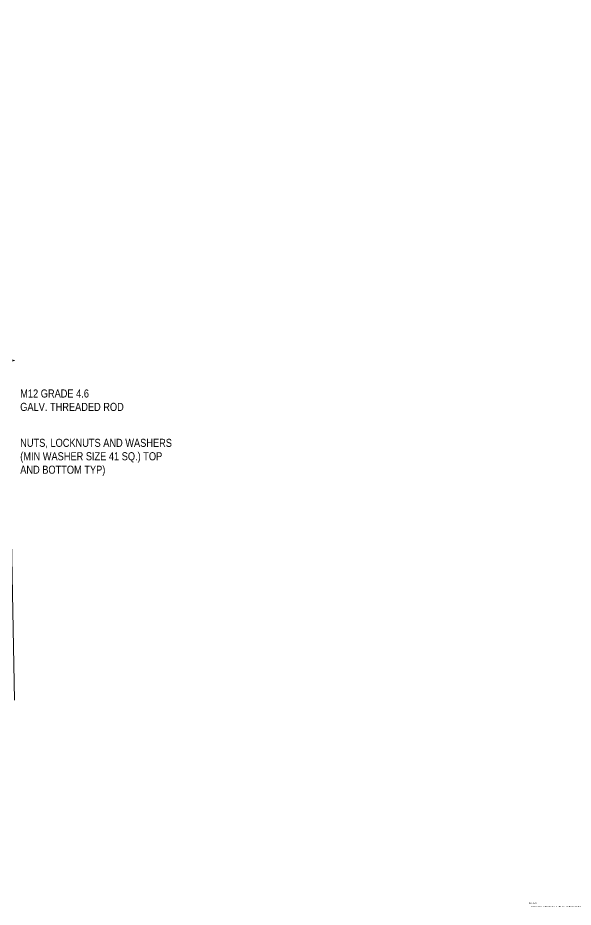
# Model space of a CAD drawing. Header units: metres. Extents: x -5.15 to 4.7, y 2.66 to 5.5.
# Drawn here: x 2.98 to 4.703, y 2.657 to 5.42 of the extents above; entities that cross this region are included whole.
import ezdxf

# ---------------------------------------------------------------- set-up
doc = ezdxf.new("R2010")
doc.units = ezdxf.units.M
doc.layers.add('A-DETL-GENF', color=7, linetype='Continuous', lineweight=9)
doc.layers.add('G-ANNO-TEXT', color=7, linetype='Continuous', lineweight=9)
doc.styles.add('Arial Narrow', font='ARIALN.TTF', dxfattribs={"height": 0.025})
doc.styles.add('Arial Narrow_2', font='ARIALN.TTF', dxfattribs={"height": 0.0035})
doc.styles.add('Arial Narrow_3', font='ARIALN.TTF', dxfattribs={"height": 0.005})

# ---------------------------------------------------------------- blocks, each defined once
blk = doc.blocks.new('CS_DET_BreakLine_ViewScale - CS_Std BreakLine-7262547-DRG-2873254 - TYPE 3 HANGER _7X100 DIA AND 10X100 DIA_')
at = {"layer": 'A-DETL-GENF'}
for p, q in [((-0.02, 0), (1.03, 0)), ((1.03, 0), (1.035, -0.02)), ((1.035, -0.02), (1.045, 0.02)), ((1.045, 0.02), (1.05, 0)), ((1.05, 0), (2.1, 0))]:
    blk.add_line(p, q, dxfattribs=at)

msp = doc.modelspace()

# ---------------------------------------------------------------- block references
at = {"layer": 'A-DETL-GENF', "rotation": 271.1085357865005}
msp.add_blockref('CS_DET_BreakLine_ViewScale - CS_Std BreakLine-7262547-DRG-2873254 - TYPE 3 HANGER _7X100 DIA AND 10X100 DIA_', (2.929, 5.3995), dxfattribs=at)

# ---------------------------------------------------------------- texts
at = {"layer": 'G-ANNO-TEXT', "insert": (4.5661, 2.6613), "char_height": 0.0035, "attachment_point": 1, "style": 'Arial Narrow_2', "bg_fill": 3, "box_fill_scale": 1, "bg_fill_color": 256, "bg_fill_true_color": 13158600, "bg_fill_transparency": 0}
msp.add_mtext('1.', dxfattribs=at)

# ---------------------------------------------------------------- next in the draw order: texts
at = {"layer": 'G-ANNO-TEXT', "char_height": 0.025, "attachment_point": 1, "style": 'Arial Narrow', "bg_fill": 3, "box_fill_scale": 1, "bg_fill_color": 256, "bg_fill_transparency": 0}
for s, insert in [('M12 GRADE 4.6', (2.9871, 4.2654)), ('GALV. THREADED ROD', (2.9871, 4.2237)), ('NUTS, LOCKNUTS AND WASHERS ', (2.9871, 4.1121))]:
    msp.add_mtext(s, dxfattribs=dict(at, insert=insert))
at = {"layer": 'G-ANNO-TEXT', "insert": (4.5742, 2.6613), "char_height": 0.0035, "attachment_point": 1, "style": 'Arial Narrow_2', "bg_fill": 3, "box_fill_scale": 1, "bg_fill_color": 256, "bg_fill_true_color": 13158600, "bg_fill_transparency": 0}
msp.add_mtext('FOR GENERAL NOTES, REFER TO SHEET No. 2873005 TO 2873010.', dxfattribs=at)

# ---------------------------------------------------------------- next in the draw order: texts
at = {"layer": 'G-ANNO-TEXT', "insert": (2.9871, 4.0704), "char_height": 0.025, "attachment_point": 1, "style": 'Arial Narrow', "bg_fill": 3, "box_fill_scale": 1, "bg_fill_color": 256, "bg_fill_transparency": 0}
msp.add_mtext('(MIN WASHER SIZE 41 SQ.) TOP ', dxfattribs=at)
at = {"layer": 'G-ANNO-TEXT', "insert": (4.5661, 2.6725), "char_height": 0.005, "attachment_point": 1, "style": 'Arial Narrow_3', "bg_fill": 3, "box_fill_scale": 1, "bg_fill_color": 256, "bg_fill_true_color": 13158600, "bg_fill_transparency": 0}
msp.add_mtext('NOTES', dxfattribs=at)

# ---------------------------------------------------------------- next in the draw order: texts
at = {"layer": 'G-ANNO-TEXT', "insert": (2.9871, 4.0287), "char_height": 0.025, "attachment_point": 1, "style": 'Arial Narrow', "bg_fill": 3, "box_fill_scale": 1, "bg_fill_color": 256, "bg_fill_transparency": 0}
msp.add_mtext('AND BOTTOM TYP)', dxfattribs=at)

doc.saveas('drawing.dxf')
